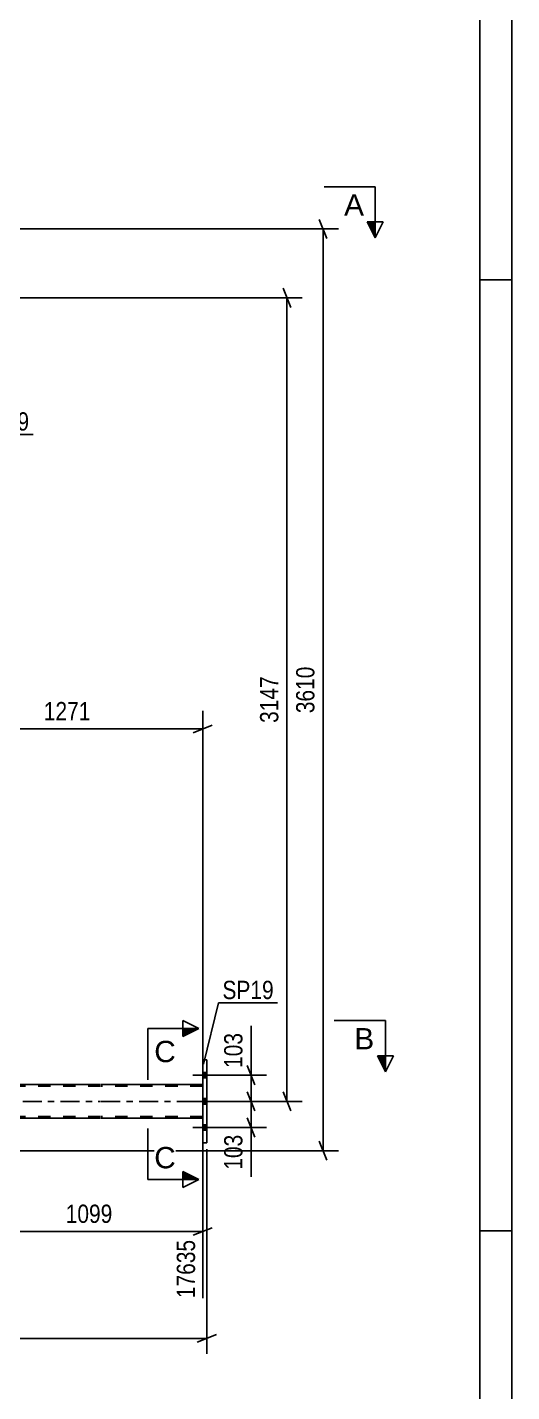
# Model space of a CAD drawing. Header units: millimetres. Extents: x 0 to 841, y 0 to 594.
# Drawn here: x 765.2 to 841, y 272.8 to 486.5 of the extents above; entities that cross this region are included whole.
import ezdxf

# ---------------------------------------------------------------- set-up
doc = ezdxf.new("R2010")
doc.units = ezdxf.units.MM
doc.linetypes.add('DXK_LINE_DOT2', pattern=[3.9198, 1.9599, -1.9599])
doc.linetypes.add('DXK_LINE_DOT3', pattern=[5.9187, 2.979, -0.9799, 0.9799, -0.9799])
doc.styles.add('Arial', font='ARIAL.TTF', dxfattribs={"height": 0.2})
doc.styles.add('Arial Narrow', font='ARIALN.TTF', dxfattribs={"height": 0.2})

# ---------------------------------------------------------------- blocks, each defined once
blk = doc.blocks.new('Unknown-103655217-1133 - 12577')
at = {"color": 5, "linetype": 'Continuous'}
for p, q in [((841, 0), (841, 594)), ((836, 5), (836, 589)), ((841, 447), (836, 447)), ((841, 298), (836, 298))]:
    blk.add_line(p, q, dxfattribs=at)
blk = doc.blocks.new('Bolt-103655217-3936 - 3748')
at = {"linetype": 'Continuous'}
for points in [[(792.62, 322.83), (792.62, 321.95), (793.26, 321.95), (793.26, 322.83)], [(792.62, 322.83), (792.62, 321.95), (793.26, 321.95), (793.26, 322.83)], [(792.62, 322.83), (792.62, 321.95), (793.26, 321.95), (793.26, 322.83)], [(792.62, 318.73), (792.62, 317.85), (793.26, 317.85), (793.26, 318.73)], [(792.62, 318.73), (792.62, 317.85), (793.26, 317.85), (793.26, 318.73)], [(792.62, 314.63), (792.62, 313.75), (793.26, 313.75), (793.26, 314.63)], [(792.62, 314.63), (792.62, 313.75), (793.26, 313.75), (793.26, 314.63)], [(792.62, 314.63), (792.62, 313.75), (793.26, 313.75), (793.26, 314.63)]]:
    blk.add_hatch(color=1, dxfattribs=at).paths.add_polyline_path(points)
at = {"color": 1, "linetype": 'Continuous'}
for p, q in [((793.26, 322.83), (792.62, 322.83)), ((793.26, 322.83), (792.62, 322.83)), ((793.26, 322.83), (792.62, 322.83)), ((794.42, 322.39), (791.1, 322.39)), ((794.42, 322.39), (791.1, 322.39)), ((794.42, 322.39), (791.1, 322.39)), ((793.26, 321.95), (792.62, 321.95)), ((793.26, 321.95), (792.62, 321.95)), ((793.26, 321.95), (792.62, 321.95)), ((793.26, 318.73), (792.62, 318.73)), ((793.26, 318.73), (792.62, 318.73)), ((794.42, 318.29), (791.1, 318.29)), ((794.42, 318.29), (791.1, 318.29)), ((793.26, 317.85), (792.62, 317.85)), ((793.26, 317.85), (792.62, 317.85)), ((793.26, 314.63), (792.62, 314.63)), ((793.26, 314.63), (792.62, 314.63)), ((793.26, 314.63), (792.62, 314.63)), ((794.42, 314.19), (791.1, 314.19)), ((794.42, 314.19), (791.1, 314.19)), ((794.42, 314.19), (791.1, 314.19)), ((793.26, 313.75), (792.62, 313.75)), ((793.26, 313.75), (792.62, 313.75)), ((793.26, 313.75), (792.62, 313.75))]:
    blk.add_line(p, q, dxfattribs=at)
blk = doc.blocks.new('Part-103655217-3967 - 3748')
at = {"color": 7, "linetype": 'DXK_LINE_DOT2'}
for p, q in [((776.64, 320.69), (95.62, 320.69)), ((792.62, 320.69), (776.74, 320.69)), ((792.62, 320.93), (792.62, 315.65)), ((776.64, 315.89), (95.62, 315.89)), ((792.62, 315.89), (776.74, 315.89))]:
    blk.add_line(p, q, dxfattribs=at)
at = {"color": 2, "linetype": 'Continuous'}
for p, q in [((776.64, 320.93), (682.63, 320.93)), ((792.62, 320.93), (776.74, 320.93)), ((776.64, 315.65), (682.63, 315.65)), ((792.62, 315.65), (776.74, 315.65))]:
    blk.add_line(p, q, dxfattribs=at)
at = {"color": 7, "linetype": 'DXK_LINE_DOT3'}
for p, q in [((95.62, 318.29), (776.64, 318.29)), ((776.74, 318.29), (792.62, 318.29))]:
    blk.add_line(p, q, dxfattribs=at)
blk = doc.blocks.new('Part-103655217-4044 - 3748')
at = {"color": 2, "linetype": 'Continuous'}
for p, q in [((793.26, 324.79), (792.62, 324.79)), ((792.62, 324.79), (792.62, 311.79)), ((793.26, 311.79), (793.26, 324.79)), ((793.26, 311.79), (792.62, 311.79))]:
    blk.add_line(p, q, dxfattribs=at)
blk = doc.blocks.new('StraightDimension-103655217-5161 - 3748')
at = {"color": 7, "linetype": 'Continuous'}
for p, q in [((799.59, 319.79), (800.79, 316.79)), ((794.26, 318.29), (802.59, 318.29)), ((800.19, 314.19), (800.19, 318.29)), ((800.79, 312.69), (799.59, 315.69)), ((794.26, 314.19), (802.59, 314.19))]:
    blk.add_line(p, q, dxfattribs=at)
at = {"color": 0}
blk.add_wipeout([(799.44, 313.67), (795.24, 313.67), (795.24, 306.98), (799.44, 306.98)], dxfattribs=at)
at = {"color": 7, "linetype": 'Continuous'}
blk.add_line((800.19, 314.19), (800.19, 306.46), dxfattribs=at)
blk.add_line((800.19, 314.19), (800.19, 306.46), dxfattribs=at)
at = {"color": 3, "style": 'Arial Narrow'}
blk.add_text('103', height=2.863, rotation=90.0002, dxfattribs=at).set_placement((798.84, 307.58))
blk = doc.blocks.new('StraightDimension-103655217-4491 - 3748')
at = {"color": 7, "linetype": 'Continuous'}
for p, q in [((757.03, 319.93), (757.03, 287.46)), ((792.62, 314.65), (792.62, 287.46)), ((758.53, 298.5), (755.53, 297.3)), ((757.03, 297.9), (792.62, 297.9)), ((791.12, 297.3), (794.12, 298.5))]:
    blk.add_line(p, q, dxfattribs=at)
at = {"color": 0}
blk.add_wipeout([(779.08, 298.65), (779.08, 302.85), (770.57, 302.85), (770.57, 298.65)], dxfattribs=at)
at = {"color": 0, "linetype": 'Continuous'}
blk.add_wipeout([(792.02, 297.2), (787.82, 297.2), (787.82, 286.86), (792.02, 286.86)], dxfattribs=at)
at = {"color": 3, "style": 'Arial Narrow'}
blk.add_text('1099', height=2.863, dxfattribs=at).set_placement((771.17, 299.25))
at = {"color": 3, "linetype": 'Continuous', "style": 'Arial Narrow'}
blk.add_text('17635', height=2.863, rotation=90.0002, dxfattribs=at).set_placement((791.42, 287.46))
blk = doc.blocks.new('StraightDimension-103655217-5153 - 3748')
at = {"color": 7, "linetype": 'Continuous'}
for p, q in [((799.59, 323.89), (800.79, 320.89)), ((794.26, 322.39), (802.59, 322.39)), ((800.19, 318.29), (800.19, 322.39)), ((800.79, 316.79), (799.59, 319.79)), ((794.26, 318.29), (802.59, 318.29))]:
    blk.add_line(p, q, dxfattribs=at)
at = {"color": 0}
blk.add_wipeout([(799.44, 329.6), (795.24, 329.6), (795.24, 322.92), (799.44, 322.92)], dxfattribs=at)
at = {"color": 7, "linetype": 'Continuous'}
blk.add_line((800.19, 322.39), (800.19, 330.13), dxfattribs=at)
blk.add_line((800.19, 322.39), (800.19, 330.13), dxfattribs=at)
at = {"color": 3, "style": 'Arial Narrow'}
blk.add_text('103', height=2.863, rotation=90.0002, dxfattribs=at).set_placement((798.84, 323.52))
blk = doc.blocks.new('StraightDimension-103655217-4217 - 3748')
at = {"color": 7, "linetype": 'Continuous'}
for p, q in [((806.41, 442.65), (805.21, 445.65)), ((751.8, 444.15), (808.21, 444.15)), ((805.81, 318.29), (805.81, 444.15)), ((805.21, 319.79), (806.41, 316.79)), ((794.26, 318.29), (808.21, 318.29))]:
    blk.add_line(p, q, dxfattribs=at)
at = {"color": 0}
blk.add_wipeout([(805.06, 385.48), (800.86, 385.48), (800.86, 376.97), (805.06, 376.97)], dxfattribs=at)
at = {"color": 3, "style": 'Arial Narrow'}
blk.add_text('3147', height=2.863, rotation=90.0002, dxfattribs=at).set_placement((804.46, 377.57))
blk = doc.blocks.new('StraightDimension-103655217-4535 - 3748')
at = {"color": 7, "linetype": 'Continuous'}
for p, q in [((793.26, 310.79), (793.26, 278.74)), ((49.4, 281.14), (793.26, 281.14)), ((791.76, 280.54), (794.76, 281.74))]:
    blk.add_line(p, q, dxfattribs=at)
blk = doc.blocks.new('StraightDimension-103655217-4546 - 3748')
at = {"color": 7, "linetype": 'Continuous'}
for p, q in [((750.16, 441.15), (750.16, 374.23)), ((792.62, 321.93), (792.62, 379.48)), ((751.66, 377.23), (748.66, 376.03)), ((750.16, 376.63), (792.62, 376.63)), ((791.12, 376.03), (794.12, 377.23))]:
    blk.add_line(p, q, dxfattribs=at)
at = {"color": 0}
blk.add_wipeout([(775.65, 377.38), (775.65, 381.58), (767.14, 381.58), (767.14, 377.38)], dxfattribs=at)
at = {"color": 3, "style": 'Arial Narrow'}
blk.add_text('1271', height=2.863, dxfattribs=at).set_placement((767.74, 377.98))
blk = doc.blocks.new('StraightDimension-103655217-11224 - 3748')
at = {"color": 7, "linetype": 'Continuous'}
for p, q in [((812.06, 453.45), (810.86, 456.45)), ((747.81, 454.95), (813.86, 454.95)), ((811.46, 310.55), (811.46, 454.95)), ((683.63, 310.55), (813.86, 310.55)), ((810.86, 312.05), (812.06, 309.05))]:
    blk.add_line(p, q, dxfattribs=at)
at = {"color": 0}
blk.add_wipeout([(810.71, 387.01), (806.51, 387.01), (806.51, 378.49), (810.71, 378.49)], dxfattribs=at)
at = {"color": 3, "style": 'Arial Narrow'}
blk.add_text('3610', height=2.863, rotation=90.0002, dxfattribs=at).set_placement((810.11, 379.09))
blk = doc.blocks.new('Mark-103655217-4040 - 3748')
at = {"color": 0}
blk.add_wipeout([(803.75, 334.31), (803.75, 337.31), (795.71, 337.31), (795.71, 334.31)], dxfattribs=at)
blk.add_wipeout([(803.75, 334.31), (803.75, 337.31), (795.71, 337.31), (795.71, 334.31)], dxfattribs=at)
at = {"color": 30, "linetype": 'Continuous'}
for p, q in [((792.74, 324.09), (795.11, 333.71)), ((795.11, 333.71), (804.35, 333.71))]:
    blk.add_line(p, q, dxfattribs=at)
at = {"color": 3, "style": 'Arial Narrow'}
blk.add_text('SP19', height=2.863, dxfattribs=at).set_placement((795.71, 334.31))
blk = doc.blocks.new('Mark-103655217-4056 - 3748')
at = {"color": 0}
blk.add_wipeout([(765.45, 423.37), (765.45, 426.37), (757.41, 426.37), (757.41, 423.37)], dxfattribs=at)
blk.add_wipeout([(765.45, 423.37), (765.45, 426.37), (757.41, 426.37), (757.41, 423.37)], dxfattribs=at)
at = {"color": 30, "linetype": 'Continuous'}
for p, q in [((750.46, 438.28), (756.81, 422.77)), ((756.81, 422.77), (766.05, 422.77))]:
    blk.add_line(p, q, dxfattribs=at)
at = {"color": 3, "style": 'Arial Narrow'}
blk.add_text('SP19', height=2.863, dxfattribs=at).set_placement((757.41, 423.37))
blk = doc.blocks.new('SectionMark-103655217-5336 - 3748')
at = {"color": 6, "linetype": 'Continuous'}
for p in [(821.22, 330.93), (822.47, 325.43)]:
    blk.add_line(p, (821.22, 322.93), dxfattribs=at)
at = {"color": 0, "linetype": 'Continuous'}
blk.add_wipeout([(819.47, 326.43), (819.47, 329.93), (816.36, 329.93), (816.36, 326.43)], dxfattribs=at)
at = {"linetype": 'Continuous'}
blk.add_hatch(color=6, dxfattribs=at).paths.add_polyline_path([(819.97, 325.43), (821.22, 325.43), (821.22, 322.93)])
at = {"color": 6, "linetype": 'Continuous'}
for p, q in [((821.22, 330.93), (813.22, 330.93)), ((819.97, 325.43), (822.47, 325.43)), ((821.22, 322.93), (819.97, 325.43))]:
    blk.add_line(p, q, dxfattribs=at)
at = {"color": 3, "linetype": 'Continuous', "style": 'Arial'}
blk.add_text('B', height=3.34, dxfattribs=at).set_placement((816.36, 326.43))
blk = doc.blocks.new('SectionMark-103655217-5340 - 3748')
at = {"linetype": 'Continuous'}
for points in [[(789.53, 328.43), (789.53, 329.68), (792.03, 329.68)], [(789.53, 306.05), (789.53, 307.3), (792.03, 306.05)]]:
    blk.add_hatch(color=6, dxfattribs=at).paths.add_polyline_path(points)
at = {"color": 6, "linetype": 'Continuous'}
for p, q in [((784.03, 329.68), (792.03, 329.68)), ((789.53, 328.43), (789.53, 330.93)), ((789.53, 330.93), (792.03, 329.68)), ((792.03, 329.68), (789.53, 328.43)), ((784.03, 306.05), (792.03, 306.05)), ((792.03, 306.05), (789.53, 307.3)), ((789.53, 307.3), (789.53, 304.8)), ((792.03, 306.05), (789.53, 304.8))]:
    blk.add_line(p, q, dxfattribs=at)
at = {"color": 0, "linetype": 'Continuous'}
for points in [[(788.4, 324.43), (788.4, 327.93), (785.03, 327.93), (785.03, 324.43)], [(788.4, 307.8), (788.4, 311.3), (785.03, 311.3), (785.03, 307.8)]]:
    blk.add_wipeout(points, dxfattribs=at)
at = {"color": 6, "linetype": 'Continuous'}
for p, q in [((784.03, 329.68), (784.03, 321.68)), ((784.03, 306.05), (784.03, 314.05))]:
    blk.add_line(p, q, dxfattribs=at)
at = {"color": 3, "linetype": 'Continuous', "style": 'Arial'}
for p in [(785.03, 324.43), (785.03, 307.8)]:
    blk.add_text('C', height=3.34, dxfattribs=at).set_placement(p)
blk = doc.blocks.new('SectionMark-103655217-5342 - 3748')
at = {"color": 6, "linetype": 'Continuous'}
for p in [(819.62, 461.55), (820.87, 456.05)]:
    blk.add_line(p, (819.62, 453.55), dxfattribs=at)
at = {"color": 0, "linetype": 'Continuous'}
blk.add_wipeout([(817.87, 457.05), (817.87, 460.55), (814.76, 460.55), (814.76, 457.05)], dxfattribs=at)
at = {"linetype": 'Continuous'}
blk.add_hatch(color=6, dxfattribs=at).paths.add_polyline_path([(818.37, 456.05), (819.62, 456.05), (819.62, 453.55)])
at = {"color": 6, "linetype": 'Continuous'}
for p, q in [((819.62, 461.55), (811.62, 461.55)), ((818.37, 456.05), (820.87, 456.05)), ((819.62, 453.55), (818.37, 456.05))]:
    blk.add_line(p, q, dxfattribs=at)
at = {"color": 3, "linetype": 'Continuous', "style": 'Arial'}
blk.add_text('A', height=3.34, dxfattribs=at).set_placement((814.76, 457.05))

msp = doc.modelspace()

# ---------------------------------------------------------------- block references
for name in ['Unknown-103655217-1133 - 12577', 'Bolt-103655217-3936 - 3748', 'Part-103655217-4044 - 3748', 'Part-103655217-3967 - 3748']:
    msp.add_blockref(name, (0, 0))

# ---------------------------------------------------------------- next in the draw order: block references
msp.add_blockref('StraightDimension-103655217-5161 - 3748', (0, 0))

# ---------------------------------------------------------------- next in the draw order: block references
msp.add_blockref('StraightDimension-103655217-4491 - 3748', (0, 0))

# ---------------------------------------------------------------- next in the draw order: block references
msp.add_blockref('StraightDimension-103655217-5153 - 3748', (0, 0))

# ---------------------------------------------------------------- next in the draw order: block references
msp.add_blockref('StraightDimension-103655217-4217 - 3748', (0, 0))

# ---------------------------------------------------------------- next in the draw order: block references
msp.add_blockref('StraightDimension-103655217-4535 - 3748', (0, 0))

# ---------------------------------------------------------------- next in the draw order: block references
msp.add_blockref('StraightDimension-103655217-4546 - 3748', (0, 0))

# ---------------------------------------------------------------- next in the draw order: block references
msp.add_blockref('StraightDimension-103655217-11224 - 3748', (0, 0))

# ---------------------------------------------------------------- next in the draw order: block references
for name in ['SectionMark-103655217-5342 - 3748', 'Mark-103655217-4056 - 3748', 'Mark-103655217-4040 - 3748']:
    msp.add_blockref(name, (0, 0))

# ---------------------------------------------------------------- next in the draw order: block references
msp.add_blockref('SectionMark-103655217-5336 - 3748', (0, 0))

# ---------------------------------------------------------------- next in the draw order: block references
msp.add_blockref('SectionMark-103655217-5340 - 3748', (0, 0))

doc.saveas('drawing.dxf')
